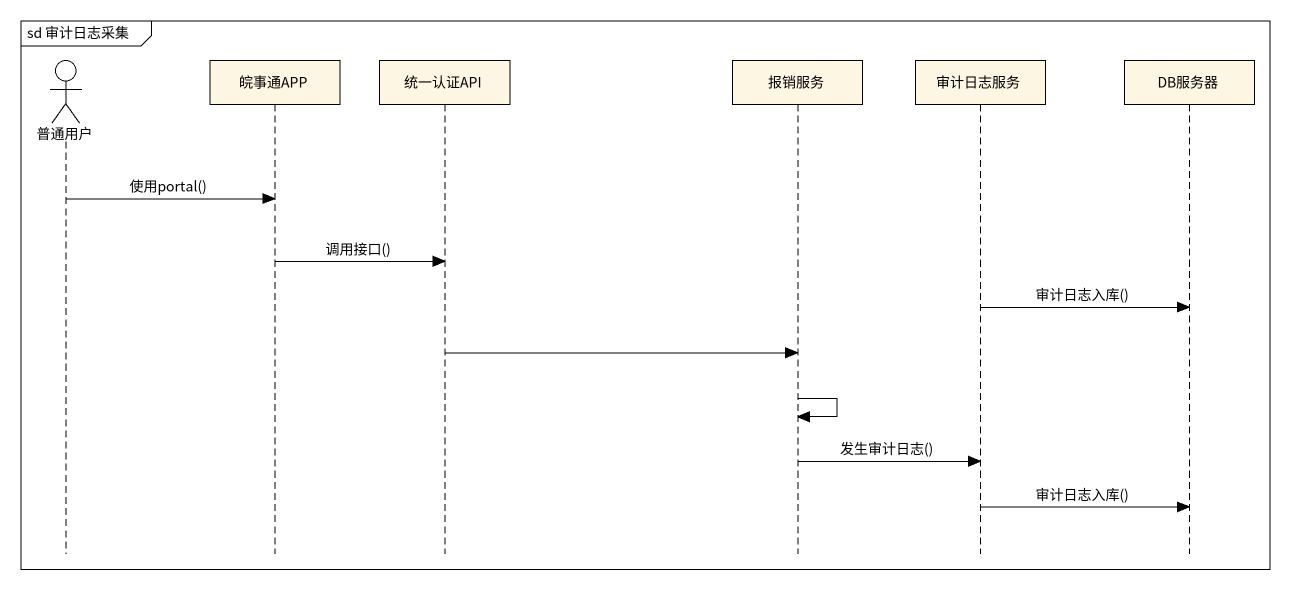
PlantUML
@startuml
mainframe sd 审计日志采集
hide footbox
actor 普通用户
participant 皖事通APP
participant 统一认证API
participant 报销服务
participant 审计日志服务
participant DB服务器

普通用户 -> 皖事通APP : 使用portal()
皖事通APP -> 统一认证API : 调用接口()
审计日志服务 -> DB服务器 : 审计日志入库()
统一认证API -> 报销服务
报销服务 -> 报销服务
报销服务 -> 审计日志服务 : 发生审计日志()
审计日志服务 -> DB服务器 : 审计日志入库()
@enduml
